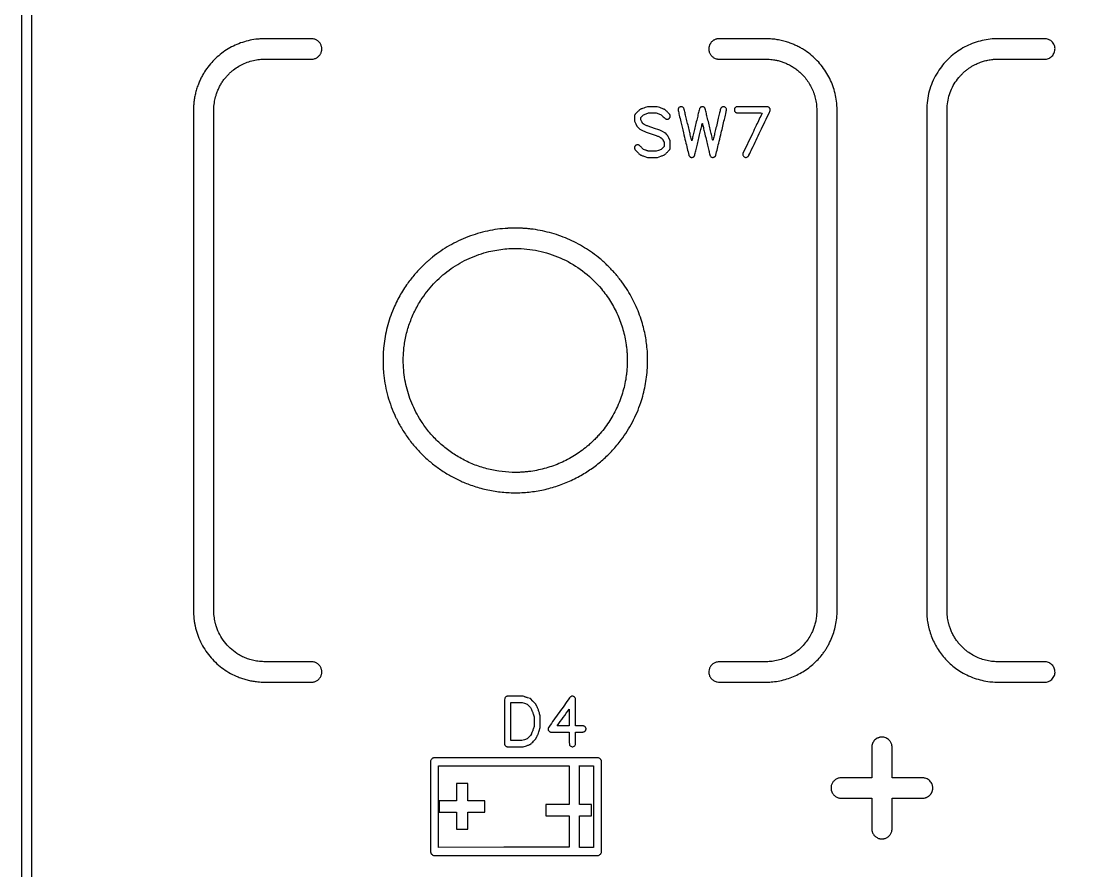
# Model space of a CAD drawing. Extents: x 949 to 24658, y 948 to 49051.
# Drawn here: x 949 to 11287, y 18889 to 27095 of the extents above; entities that cross this region are included whole.
import ezdxf

# ---------------------------------------------------------------- set-up
doc = ezdxf.new("R2010")
doc.units = 0

msp = doc.modelspace()

# ---------------------------------------------------------------- linework, layer by layer
for points in [[(24557.45501, 40846.15625, -0.000005), (24557.576589, 33590.111823, -0.000003), (24557.572356, 24977, -0.000002), (24557.441941, 13479.946311, -0.000011), (24557.197838, 7129.844974)], [(949.364042, 47439.205645), (949.356477, 25000.183739), (949.352522, 2562.520656, 0.012311)], [(1049.755418, 2533.246894), (1049.389569, 24971.005548), (1049.026707, 47383.921986, -0.00626)]]:
    msp.add_lwpolyline(points, format="xyb")
for points in [[(3271.5, 26926.307008, 0.008737), (3260.057399, 26925.668633, 0.002775), (3243.028456, 26924.324739, 0.002809), (3225.920788, 26922.782222, 0.008002), (3214.035384, 26921.450951, 0.054678), (3066.858977, 26885.933787, 0.054984), (2931.176075, 26819.401102, 0.055022), (2813.337357, 26724.94619, 0.054901), (2718.837649, 26607, 0.015404), (2698.350834, 26572.43051, 0.014234), (2679.456115, 26535.753832, 0.014282), (2662.744875, 26498.199865, 0.01582), (2648.807159, 26461, 0.015735), (2635.344671, 26416.756191, 0.016917), (2625.049695, 26372.803671, 0.016789), (2617.687946, 26327.949436, 0.015015), (2613.021293, 26281, 0.01726), (2612.002773, 26251.512679, 0.000001), (2611.983435, 23822.249693, 0.000001), (2611.977517, 21395.414639, 0.014774), (2612.99466, 21361, 0.010849), (2615.698685, 21327.603041, 0.011894), (2619.790886, 21295.368059, 0.012027), (2625.361329, 21263.698932, 0.011657), (2632.499098, 21232, 0.05895), (2689.954008, 21080.53301, 0.05902), (2781.150176, 20946.722014, 0.059037), (2901.057149, 20837.952435, 0.059047), (3043.056068, 20760.223647, 0.016277), (3086.008607, 20744.528775, 0.016665), (3129.557909, 20731.795848, 0.016671), (3173.843043, 20721.99569, 0.016317), (3219, 20715.086879, 0.014894), (3249.760087, 20712.329496, 0.011057), (3283.856169, 20711.050147, 0.003629), (3342.087833, 20710.576535, 0.000219), (3517, 20710.5), (3766.5, 20710.5), (3775.35631, 20712.756496, 0.029736), (3788.647995, 20716.998609, 0.034797), (3800.635752, 20722.61233, 0.035454), (3811.538951, 20729.730879, 0.033151), (3821.589918, 20738.467551, 0.031542), (3830.492448, 20748.497889, 0.032736), (3837.94291, 20759.449471, 0.032901), (3843.868047, 20771.225659, 0.032574), (3848.219891, 20783.716218, 0.048567), (3850.023995, 20794.035737, 0.019006), (3850.574022, 20808.5, 0.019006), (3850.023995, 20822.964263, 0.048567), (3848.219891, 20833.283782, 0.032501), (3843.925692, 20845.614655, 0.032069), (3838.053587, 20857.342402, 0.032033), (3830.72263, 20868.235446, 0.032257), (3822.075999, 20878.075999, 0.030651), (3812.1571, 20886.848025, 0.035646), (3801.707699, 20893.868274, 0.03501), (3790.202877, 20899.430253, 0.027798), (3777.118885, 20903.835171), (3767.5, 20906.488621), (3516, 20907.039143, -0.000194), (3330.292627, 20907.517837, -0.004753), (3278.714744, 20908.161136, -0.017132), (3248.880592, 20909.840726, -0.019036), (3220.270097, 20913.539479, -0.025456), (3169.838936, 20924.686437, -0.026084), (3121.219017, 20940.83055, -0.026165), (3074.68768, 20961.893549, -0.025985), (3030.5, 20987.744891, -0.04208), (2965.478768, 21038.774607, -0.042161), (2909.964822, 21099.940166, -0.042095), (2865.423421, 21169.647767, -0.04167), (2833.011623, 21246.063194, -0.01585), (2824.819716, 21273.904081, -0.015035), (2818.247276, 21302.699823, -0.014605), (2813.254452, 21332.661609, -0.013062), (2809.79989, 21364, -0.020917), (2808.381718, 21397.874668, -0.000002), (2808.358702, 23820.414693, -0.000002), (2808.354777, 26244.243063, -0.02268), (2809.773363, 26275.5, -0.012092), (2813.475004, 26307.577604, -0.015603), (2818.499762, 26336.801634, -0.016024), (2825.208577, 26365.00621, -0.014052), (2833.976769, 26394, -0.019521), (2847.807253, 26430.653571, -0.019879), (2864.379, 26465.890704, -0.019957), (2883.627508, 26499.566602, -0.020051), (2905.471571, 26531.546237, -0.018051), (2925.804132, 26556.924344, -0.015785), (2948.814064, 26581.966607, -0.015755), (2973.409363, 26605.559154, -0.017774), (2998.5, 26626.587436, -0.031485), (3048.574652, 26660.775358, -0.030993), (3102.803697, 26688.604267, -0.030873), (3160.268323, 26709.60899, -0.030683), (3220, 26723.428744, -0.018577), (3248.551285, 26727.128542, -0.017419), (3277.91862, 26728.800791, -0.004752), (3328.571045, 26729.436097, -0.000186), (3515, 26729.933285), (3767.5, 26730.512999), (3777.011481, 26733.138394, 0.028511), (3790.048642, 26737.550462, 0.033953), (3801.731002, 26743.211136, 0.03473), (3812.317076, 26750.276484, 0.032493), (3822.075999, 26758.886256, 0.031854), (3830.738078, 26768.777845, 0.031906), (3838.0683, 26779.684397, 0.032), (3843.932337, 26791.402685, 0.032479), (3848.219891, 26803.716218, 0.048567), (3850.023995, 26814.035737, 0.019006), (3850.574022, 26828.5, 0.019006), (3850.023995, 26842.964263, 0.048567), (3848.219891, 26853.283782, 0.032501), (3843.925692, 26865.614655, 0.032069), (3838.053587, 26877.342402, 0.032033), (3830.72263, 26888.235446, 0.032257), (3822.075999, 26898.075999, 0.03064), (3812.160895, 26906.845051, 0.035633), (3801.715728, 26913.863504, 0.034979), (3790.211205, 26919.427553, 0.027715), (3777.118885, 26923.84086), (3767.5, 26926.5), (3523.5, 26926.556611, 0.000118), (3429.388913, 26926.556221, 0.000188), (3348.825, 26926.506642, 0.000037), (3277.797743, 26926.431075, 0.00928)], [(7673.5, 26925.899701, 0.03488), (7662.732956, 26923.587795, 0.02587), (7651.22805, 26919.608877, 0.025727), (7640.109278, 26914.42671, 0.032916), (7630.5, 26908.490298, 0.030461), (7624.170806, 26903.371076, 0.015614), (7616.855719, 26896.246169, 0.015577), (7610.076155, 26888.76428, 0.0342), (7605.486426, 26882.556716, 0.020988), (7601.431231, 26875.576909, 0.018758), (7597.80968, 26868.018891, 0.018554), (7594.725774, 26860.120108, 0.019316), (7592.281391, 26852.118885, 0.013821), (7590.955979, 26846.463991, 0.023901), (7590.211571, 26841.693391, 0.019962), (7589.850735, 26836.322227, 0.00679), (7589.744503, 26828.5, 0.00679), (7589.850735, 26820.677773, 0.019962), (7590.211571, 26815.306609, 0.023901), (7590.955979, 26810.536009, 0.013821), (7592.281391, 26804.881115, 0.028242), (7596.415599, 26792.165002, 0.034228), (7601.747168, 26780.817482, 0.034744), (7608.501177, 26770.443675, 0.030707), (7616.890797, 26760.642945, 0.031572), (7627.830068, 26750.688495, 0.040479), (7639.104555, 26743.069836, 0.038003), (7652.02604, 26737.028005, 0.023399), (7668, 26731.829628, 0.06492), (7673.048625, 26731.127581, 0.000323), (7724.435113, 26730.723373, 0.000984), (7797.34105, 26730.340538, 0.000206), (7925, 26729.974147, -0.000166), (8107.076799, 26729.466262, -0.00394), (8158.339946, 26728.902298, -0.014249), (8187.431034, 26727.523023, -0.018397), (8214, 26724.516953, -0.019894), (8251.231289, 26717.386094, -0.019721), (8287.888548, 26707.301754, -0.019612), (8323.835295, 26694.297675, -0.019159), (8358.939305, 26678.425236, -0.018999), (8396.050194, 26658.105644, -0.022617), (8429.346366, 26636.092124, -0.022553), (8460.596106, 26611.105097, -0.018698), (8491.560934, 26581.851891, -0.027803), (8528.249426, 26540.091038, -0.02887), (8559.583506, 26495.020621, -0.028873), (8585.515093, 26446.644184, -0.027817), (8606.062905, 26395.006151, -0.013372), (8614.578182, 26367.118455, -0.015241), (8621.189634, 26339.999395, -0.014829), (8626.275759, 26311.888607, -0.011461), (8630.201619, 26281, -0.02588), (8631.647596, 26253.084175, -0.000002), (8631.648303, 23817.418465, -0.000002), (8631.632486, 21381.594314, -0.026183), (8630.186241, 21354, -0.01884), (8623.927622, 21310.34396, -0.021199), (8614.573274, 21268.99025, -0.021645), (8601.961204, 21229.363509, -0.021496), (8585.944854, 21190.882063, -0.061447), (8521.771925, 21088.553372, -0.061425), (8434.647863, 21004.873933, -0.061508), (8329.92157, 20944.95672, -0.061919), (8214, 20912.483047, -0.018364), (8187.43745, 20909.475917, -0.01428), (8158.392423, 20908.096791, -0.003949), (8107.237197, 20907.534604, -0.000166), (7925.5, 20907.033257, 0.000156), (7737.875373, 20906.519575, 0.005059), (7692.34703, 20905.920104, 0.02141), (7669.324745, 20904.396189, 0.063187), (7653.933085, 20900.709174, 0.068861), (7629.367916, 20887.326585, 0.070811), (7609.623721, 20867.883436, 0.071312), (7596.194263, 20843.835864, 0.071452), (7590.072919, 20817, 0.080595), (7592.650713, 20784.534948, 0.08421), (7605.383572, 20755.086267, 0.083849), (7627.173442, 20731.386186, 0.079007), (7655.968169, 20715.566792, 0.063079), (7671.751638, 20712.05895, 0.017882), (7696.916515, 20710.624448, 0.005083), (7745.675607, 20710.087298, 0.000216), (7918, 20710.015457, 0.000307), (8071.487153, 20710.112135, 0.002754), (8138.831423, 20710.566923, 0.006291), (8178.833478, 20711.560933, 0.015703), (8208, 20713.571604, 0.049554), (8342.902828, 20740.813723, 0.049946), (8469.431296, 20794.025271, 0.050035), (8582.696696, 20871.163964, 0.050088), (8678.337298, 20969.239665, 0.012201), (8700.797475, 20998.886928, 0.014211), (8720.625719, 21028.150678, 0.014127), (8738.857713, 21058.64632, 0.01179), (8756.520304, 21092, 0.025675), (8784.948098, 21157.033879, 0.026301), (8806.303255, 21224.123754, 0.026119), (8820.615427, 21293.532382, 0.024557), (8827.983321, 21365.5, 0.013229), (8829.013208, 21404.409805, 0.000002), (8829.019742, 23813.795446, 0.000002), (8829.007998, 26219.417063, 0.011032), (8827.979685, 26266, 0.00314), (8827.485989, 26275.784544, 0.002329), (8826.822173, 26286.590625, 0.002354), (8826.100024, 26296.785202, 0.00531), (8825.434557, 26304.5, 0.055609), (8793.970207, 26453.753163, 0.055442), (8730.368056, 26592.564427, 0.05547), (8637.854992, 26713.94591, 0.055777), (8521.077283, 26811.7662, 0.01531), (8486.604124, 26833.150831, 0.014272), (8450.081624, 26852.917276, 0.014298), (8412.563586, 26870.53123, 0.015525), (8375.105681, 26885.461634, 0.018484), (8326.178434, 26901.203444, 0.019), (8276.666751, 26913.126891, 0.018831), (8225.971977, 26921.342701, 0.017453), (8173.5, 26925.977856, 0.0132), (8141.138524, 26926.845576, 0.000141), (7918.021584, 26926.873704, 0.000055), (7686.316621, 26926.812197, 0.035366)], [(10346.5, 26925.90794, 0.057568), (10190.282208, 26899.247475, 0.057751), (10044.436144, 26837.684971, 0.057701), (9916.426299, 26744.338216, 0.057281), (9812.77873, 26624, 0.033459), (9767.172001, 26546.106347, 0.033115), (9732.185009, 26462.561306, 0.0329), (9708.348635, 26374.591485, 0.03207), (9696.002823, 26283.5, 0.017649), (9694.971746, 26254.301962, 0.000001), (9694.966112, 23820.858184, 0.000001), (9694.973388, 21388.633633, 0.016263), (9696.003956, 21356.962648, 0.010648), (9698.704122, 21325.768848, 0.010781), (9702.721542, 21294.847991, 0.01091), (9708.011598, 21264.500655, 0.011595), (9714.528011, 21235.026828, 0.047739), (9757.927539, 21110.833525, 0.047839), (9824.069628, 20997.21798, 0.047841), (9910.59535, 20898.247537, 0.047752), (10014.40427, 20817.45675, 0.028242), (10082.169093, 20779.601258, 0.028345), (10153.687625, 20749.675145, 0.028259), (10228.348319, 20727.953518, 0.027678), (10305.5, 20714.608412, 0.015859), (10334.519581, 20712.158601, 0.009645), (10368.928498, 20711.015286, 0.003266), (10428.592518, 20710.574116, 0.000216), (10600.5, 20710.5), (10850.5, 20710.5), (10860.273697, 20713.198411, 0.057518), (10882.603335, 20722.228346, 0.059733), (10901.978938, 20736.017501, 0.060393), (10917.371083, 20753.841526, 0.061199), (10927.977132, 20774.750437, 0.103156), (10933.718186, 20815.023131, 0.105182), (10922.801049, 20853.927619, 0.104572), (10896.918039, 20885.188936, 0.100844), (10860.273697, 20903.7959), (10850.5, 20906.488621), (10599, 20907.037016, -0.000184), (10415.105562, 20907.505718, -0.004396), (10363.448895, 20908.110558, -0.01581), (10333.838269, 20909.655189, -0.018945), (10306.132402, 20913.041534, -0.029865), (10248.210138, 20925.946634, -0.030121), (10192.407566, 20945.633054, -0.030082), (10139.307363, 20971.910124, -0.029615), (10089.453763, 21004.493265, -0.019553), (10062.175861, 21026.425789, -0.017249), (10035.490544, 21051.325423, -0.017223), (10010.54165, 21078.049253, -0.019316), (9988.471571, 21105.453763, -0.020208), (9966.694916, 21137.356157, -0.019801), (9947.406963, 21171.125606, -0.019724), (9930.781761, 21206.448114, -0.019675), (9916.976769, 21243, -0.014052), (9908.208577, 21271.99379, -0.016024), (9901.499762, 21300.198366, -0.015603), (9896.475004, 21329.422396, -0.012092), (9892.773363, 21361.5, -0.02268), (9891.354412, 21392.765011, -0.000002), (9891.358521, 23820.161344, -0.000002), (9891.38076, 26247.87071, -0.023153), (9892.800234, 26278.5, -0.035141), (9905.139836, 26353.596905, -0.038354), (9927.670176, 26423.9847, -0.038508), (9960.589064, 26489.857824, -0.035987), (10003.888333, 26551.5, -0.017403), (10016.381395, 26565.770008, -0.007016), (10034.373141, 26584.401388, -0.007011), (10052.868056, 26602.50863, -0.017549), (10067, 26615.046305, -0.012317), (10090.509638, 26633.517956, -0.015196), (10113.340185, 26649.506654, -0.015465), (10136.751179, 26663.847964, -0.013628), (10162, 26677.362237, -0.020846), (10202.654852, 26695.639826, -0.023253), (10243.252137, 26709.741706, -0.02278), (10285.719807, 26720.236545, -0.018525), (10332, 26727.689734, -0.026429), (10346.385646, 26728.695256, -0.002126), (10384.374199, 26729.177235, -0.001381), (10449.49827, 26729.546663, -0.000154), (10598, 26729.933285), (10850.5, 26730.512999), (10860.273697, 26733.20491, 0.100862), (10896.916735, 26751.809352, 0.104572), (10922.800008, 26783.070787, 0.105178), (10933.717894, 26821.976497, 0.10316), (10927.977132, 26862.249563, 0.061199), (10917.371083, 26883.158474, 0.060393), (10901.978938, 26900.982499, 0.059733), (10882.603335, 26914.771654, 0.057518), (10860.273697, 26923.801589), (10850.5, 26926.5), (10606, 26926.60955, 0.000312), (10511.210604, 26926.592838, 0.000476), (10428.915625, 26926.448641, 0.000164), (10357.829774, 26926.233109, 0.012667)], [(6975.5, 26262.115478, 0.000913), (6949.236579, 26253.080992, 0.006367), (6936.466268, 26248.479077, 0.011669), (6928.925167, 26245.450055, 0.058893), (6925, 26243.187355, 0.034317), (6917.34382, 26236.617463, 0.002752), (6898.477293, 26217.830068, 0.001843), (6879.179773, 26198.257014, 0.060556), (6875.152936, 26193), (6872.5, 26188.5), (6872.5, 26159), (6872.5, 26129.5), (6884, 26105.5), (6895.5, 26081.5), (6910, 26066.622529), (6924.5, 26051.745059), (6948.5, 26039.986228, 0.007307), (6964.666689, 26032.356259, 0.015926), (6977.323802, 26027.086821, 0.008692), (6994.184442, 26021.022554, 0.000929), (7033.60325, 26007.6956, -0.000885), (7071.893966, 25994.753754, -0.008013), (7088.520809, 25988.802337, -0.016806), (7099.810695, 25984.117102, -0.013127), (7111.746159, 25978.304054, -0.005578), (7120.939499, 25973.392933, -0.017916), (7126.900496, 25969.839003, -0.024544), (7131.500108, 25966.537734, -0.021166), (7135.996268, 25962.642331, -0.017157), (7140.321991, 25958.271671, -0.040198), (7143.158465, 25954.658629, -0.029448), (7145.855413, 25950.016763, -0.005786), (7150.10336, 25941.353351), (7157, 25926.866346), (7157, 25905.669776), (7157, 25884.473206), (7143.25, 25870.780065), (7129.5, 25857.086924), (7104.588721, 25848.543462), (7079.677442, 25840), (7044.495271, 25840, -0.001188), (7022.810264, 25840.051505, -0.011505), (7013.615366, 25840.306806, -0.027741), (7008.037832, 25840.901572, -0.044542), (7003.40655, 25842.087724, 0.001969), (7000.006691, 25843.274391, 0.000353), (6993.653799, 25845.458721, 0.000381), (6986.207312, 25848.006854, 0.000344), (6978.5, 25850.631761), (6959.5, 25857.088074), (6939.5, 25876.932005, 0.004128), (6930.815933, 25885.407195, 0.007678), (6923.615004, 25892.110367, 0.007307), (6917.893635, 25897.124803, 0.059524), (6915, 25899.046054, 0.061526), (6909.579576, 25900.989843, 0.044387), (6903.20631, 25901.840616, 0.044049), (6896.719758, 25901.554701, 0.057302), (6890.957447, 25900.104389, 0.053877), (6885.905688, 25897.546555, 0.045692), (6881.20571, 25893.840815, 0.045275), (6877.214918, 25889.302792, 0.050418), (6874.267932, 25884.274063, 0.066315), (6872.480392, 25878.431282, 0.046697), (6871.9914, 25871.56865, 0.046726), (6872.784138, 25864.740176, 0.066723), (6874.828914, 25859, 0.072499), (6878.83725, 25853.387735, 0.002047), (6899.494184, 25832.043561, 0.002461), (6920.041509, 25811.192116, 0.057054), (6926.546244, 25805.997955, 0.048725), (6928.830324, 25804.859244, 0.00155), (6938.524694, 25801.187998, 0.00299), (6950.007401, 25796.95831, 0.002068), (6963.046244, 25792.304663), (6996.5, 25780.520588), (7044.5, 25780.511475), (7092.5, 25780.502363), (7125.969403, 25792.30522, 0.002054), (7139.013141, 25796.965372, 0.002971), (7150.497406, 25801.19898, 0.001533), (7160.195303, 25804.873626, 0.048694), (7162.469403, 25806.007625, 0.057066), (7168.951218, 25811.184085, 0.002441), (7189.50661, 25832.04544, 0.002036), (7210.168451, 25853.3938, 0.072243), (7214.177136, 25859, 0.068191), (7215.558964, 25862.902076, 0.037876), (7216.206817, 25867.917561, 0.012384), (7216.458104, 25876.897191, 0.000803), (7216.5, 25903), (7216.5, 25942.5), (7204.790637, 25966.30735, 0.003104), (7200.136656, 25975.62331, 0.004302), (7195.841175, 25983.912256, 0.002711), (7192.136869, 25990.821435, 0.053135), (7190.767318, 25992.80735, 0.01745), (7189.263501, 25994.438515, 0.00185), (7185.614936, 25998.101733, 0.002283), (7181.232181, 26002.429953, 0.001831), (7176.476681, 26007.049614), (7164.5, 26018.599227), (7140.75277, 26030.850981), (7117.00554, 26043.102734), (7056.25277, 26063.447381, -0.0011), (7021.120231, 26075.298456, -0.006412), (7002.713591, 26081.817092, -0.011736), (6990.009683, 26086.842047, -0.01304), (6978, 26092.294933, -0.004302), (6967.425092, 26097.54602, -0.025284), (6962.048914, 26100.624608, -0.038144), (6958.01764, 26103.669304, -0.01815), (6953.298937, 26108.148919, -0.017303), (6949.15467, 26112.683205, -0.030948), (6946.124569, 26116.719069, -0.024213), (6943.168499, 26121.721577, -0.006818), (6939.048937, 26129.798221), (6932, 26144.096442), (6932, 26155.312115), (6932, 26166.527787), (6945.25, 26179.694668), (6958.5, 26192.861548), (6983.470303, 26201.430774), (7008.440605, 26210), (7044.559024, 26210), (7080.677442, 26210), (7105.463362, 26201.482509), (7130.249283, 26192.965017), (7149.799235, 26173.910881, 0.005901), (7164.852529, 26159.581865, 0.042489), (7172.736749, 26153.411881, 0.083078), (7179.205481, 26150.574769, 0.060761), (7187, 26149.586033, 0.041965), (7193.789539, 26150.124049, 0.060126), (7199.581273, 26151.808714, 0.0617), (7204.696176, 26154.781033, 0.047242), (7209.458949, 26159.165566, 0.044883), (7213.164825, 26164.115972, 0.05918), (7215.537049, 26169.225289, 0.057098), (7216.699891, 26174.892426, 0.038118), (7216.780196, 26181.52333, 0.016409), (7216.421101, 26185.217459, 0.031268), (7215.851198, 26188.145512, 0.036158), (7214.991703, 26190.679309, 0.033017), (7213.754035, 26193.144293, 0.061068), (7209.841048, 26198.25626, 0.001748), (7190.506685, 26217.847512, 0.002686), (7171.652918, 26236.615941, 0.033352), (7164, 26243.208197, 0.068364), (7159.858057, 26245.513526, 0.004412), (7146.924461, 26250.419355, 0.005125), (7128.978434, 26256.837661, 0.001864), (7103.413968, 26265.579576), (7090.327937, 26270), (7044.413968, 26269.990211), (6998.5, 26269.980423)], [(7313.293146, 26268.611691, 0.079519), (7305.078256, 26264.390631, 0.076204), (7298.452678, 26257.764119, 0.076635), (7294.144663, 26249.494084, 0.081902), (7292.657825, 26240.5, 0.05695), (7293.360444, 26234.329878, 0.000503), (7304.019517, 26188.427602, 0.001237), (7319.126301, 26124.384103, 0.000303), (7344.327589, 26019, 0.000244), (7364.257488, 25936.060679, 0.000395), (7381.310869, 25865.489524, 0.000052), (7396.550042, 25802.671907, 0.029717), (7397.667277, 25799.028166, 0.063281), (7400.085836, 25794.420052, 0.040114), (7403.95131, 25789.735649, 0.039777), (7408.574824, 25785.670758, 0.056957), (7413.286236, 25782.923619, 0.026151), (7416.130434, 25781.847188, 0.031571), (7418.899464, 25781.150761, 0.029146), (7421.910071, 25780.77247, 0.017669), (7425.5, 25780.659753, 0.063643), (7433.77168, 25781.750097, 0.072696), (7441.107407, 25784.880279, 0.073046), (7447.213107, 25789.963665, 0.065134), (7451.880862, 25796.777804, 0.057866), (7453.025419, 25799.866193, 0.000152), (7463.828564, 25844.20348, 0.000943), (7475.911502, 25894.269484, 0.000588), (7489.895437, 25953, -0.000187), (7503.798007, 26011.596955, -0.000307), (7515.624034, 26061.223249, -0.000023), (7526.276892, 26105.795989, -0.040516), (7526.758435, 26107.270633, -0.723257), (7527.309215, 26107.227501, -0.000145), (7536.820348, 26068.365835, -0.001295), (7548.215075, 26021.220335, -0.000533), (7563.423933, 25957.270633, 0.000398), (7577.336749, 25898.70024, 0.000629), (7589.374642, 25848.481856, 0.000138), (7600.017032, 25804.383575, 0.027561), (7601.320395, 25800.05058, 0.092345), (7606.760186, 25790.797475, 0.09077), (7615.19554, 25784.05778, 0.09137), (7625.420549, 25780.772917, 0.095137), (7635.992585, 25781.419589, 0.054723), (7642.967087, 25784.045858, 0.059864), (7648.978909, 25788.062873, 0.061628), (7653.726258, 25793.27194, 0.064331), (7656.979873, 25799.409158, 0.031029), (7657.713818, 25801.807703, 0.000023), (7672.890546, 25865.234186, 0.000267), (7689.772101, 25935.966993, 0.000164), (7709.610914, 26019.409158, 0.000203), (7739.606572, 26145.983809, 0.001823), (7752.541135, 26201.567629, 0.001639), (7760.176445, 26235.439741, 0.073074), (7760.69943, 26242.636334, 0.100596), (7757.63791, 26253.53453, 0.09587), (7750.53123, 26262.587484, 0.096232), (7740.586099, 26268.311195, 0.102251), (7729.438795, 26269.729641, 0.058049), (7721.469704, 26268.170599, 0.066293), (7714.450505, 26264.852732, 0.068694), (7708.742673, 26259.935537, 0.069841), (7704.618013, 26253.681603, 0.050559), (7702.904681, 26248.877209, 0.000415), (7693.348552, 26209.944844, 0.0013), (7681.545787, 26161.136821, 0.000543), (7665.87136, 26095.256568, -0.000483), (7651.910332, 26036.546548, -0.000809), (7640.052343, 25987.246777, -0.000032), (7629.293813, 25942.846915, -0.606175), (7628.929531, 25942.756568, -0.122712), (7628.566084, 25943.455009, -0.000018), (7617.821119, 25988.22085, -0.000462), (7605.977771, 26037.772226, -0.000279), (7592.036726, 26096.484624, 0.000612), (7578.000964, 26155.421142, 0.00098), (7565.85545, 26205.709531, 0.000168), (7555.009809, 26250.168241, 0.056104), (7553.792829, 26253.484624, 0.040762), (7551.367447, 26257.482813, 0.039283), (7548.298271, 26261.087888, 0.038631), (7544.649748, 26264.222444, 0.03665), (7540.5, 26266.81996, 0.07148), (7534.826713, 26268.847856, 0.045147), (7527.827145, 26269.623364, 0.044953), (7520.753504, 26269.129293, 0.067798), (7514.850834, 26267.33588, 0.049372), (7510.537604, 26264.814358, 0.03853), (7506.400596, 26261.296387, 0.038663), (7502.868832, 26257.202198, 0.050968), (7500.366867, 26252.957808, 0.047933), (7499.100185, 26249.319235, 0.00017), (7488.224777, 26204.660345, 0.000912), (7476.013997, 26154.0419, 0.000572), (7461.909059, 26094.800812, -0.000436), (7447.905161, 26035.912954, -0.000731), (7436.021997, 25986.456146, -0.000027), (7425.239651, 25941.878419, -0.614391), (7424.910504, 25941.800812, -0.116365), (7424.581505, 25942.450429, -0.000015), (7414.008326, 25986.210238, -0.000414), (7402.354049, 26034.626758, -0.00025), (7388.624508, 26092, 0.000219), (7374.801783, 26149.778715, 0.000342), (7362.8432, 26199.518707, 0.000089), (7352.359888, 26242.957795, 0.012474), (7350.985351, 26248.084959, 0.073937), (7347.059144, 26256.545587, 0.078835), (7340.909418, 26263.288361, 0.079332), (7333.010951, 26267.765605, 0.076208), (7324, 26269.641358, 0.019593), (7321.121985, 26269.681448, 0.017657), (7318.147426, 26269.501079, 0.018376), (7315.411776, 26269.136129, 0.036661)], [(7855.424322, 26267.949794, 0.046442), (7850.41988, 26265.462561, 0.046624), (7845.967536, 26262.097174, 0.04669), (7842.221369, 26257.970115, 0.046853), (7839.310949, 26253.224247, 0.021035), (7837.857262, 26249.919516, 0.041123), (7837.034742, 26247.164657, 0.037697), (7836.634013, 26244.160002, 0.014998), (7836.520687, 26240, 0.060012), (7837.583909, 26231.373976, 0.076486), (7840.665623, 26223.986233, 0.077648), (7845.78044, 26217.948751, 0.064207), (7852.818397, 26213.290085), (7858.5, 26210.5), (7981.851062, 26210.234554, -0.000397), (8045.303626, 26210.047673, -0.002118), (8079.941047, 26209.771459, -0.000462), (8104.22044, 26209.45255, -0.529254), (8104.694124, 26208.734554, -0.013655), (8104.251429, 26207.737017, -0.000002), (8077.064529, 26150.728275, -0.000053), (8046.982069, 26087.665538, -0.000032), (8011.34929, 26013), (7918.512456, 25818.5), (7918.506228, 25810.5, 0.012926), (7918.613847, 25806.208524, 0.033139), (7918.976852, 25803.124776, 0.040072), (7919.691528, 25800.475931, 0.028462), (7920.891634, 25797.6417, 0.118637), (7930.049548, 25786.627198, 0.119481), (7943.192757, 25781.021144, 0.120495), (7957.355309, 25782.078154, 0.122021), (7969.356203, 25789.554904, 0.041013), (7971.094745, 25791.666515, 0.013115), (7973.327045, 25795.069327, 0.012989), (7975.624273, 25799.004598, 0.014153), (7977.645856, 25802.9442, 0.000223), (8006.724003, 25863.861023, 0.000016), (8086.754113, 26031.725122, 0.000002), (8175.910138, 26218.748334, 0.002473), (8179.323142, 26226, 0.017798), (8180.848399, 26229.614058, 0.034955), (8181.751999, 26232.599714, 0.035362), (8182.224783, 26235.659423, 0.018669), (8182.398792, 26239.5, 0.016622), (8182.323993, 26242.456069, 0.014357), (8182.053405, 26245.549505, 0.014588), (8181.645467, 26248.340493, 0.040137), (8181.144932, 26250.264272, 0.058032), (8178.849457, 26255.007728, 0.042344), (8175.29662, 26259.668899, 0.041906), (8170.95654, 26263.721183, 0.052775), (8166.306881, 26266.648622), (8160.5, 26269.5), (8010.5, 26269.704653, 0.000191), (7913.114892, 26269.800323, 0.002979), (7879.763745, 26269.621639, 0.005618), (7861.617245, 26269.212321, 0.083856)], [(5670.5, 25096.397258, -0.000286), (5667.06004, 25096.201734, -0.000052), (5660.68125, 25095.843495, -0.000056), (5653.21416, 25095.425753, -0.000051), (5645.5, 25094.995841, 0.039379), (5451.889059, 25068.838589, 0.038373), (5263.029489, 25012.539207, 0.038283), (5084.570496, 24927.88025, 0.038777), (4921.914917, 24817.318303, 0.006256), (4893.818686, 24794.269895, 0.008194), (4868.765423, 24772.47665, 0.007931), (4843.804916, 24749.308698, 0.005301), (4815.946642, 24722.043813, 0.010071), (4775.470405, 24679.916898, 0.011929), (4739.006481, 24638.460825, 0.011903), (4704.494833, 24595.233937, 0.009946), (4669.89024, 24547.778498, 0.015274), (4631.431193, 24489.028717, 0.013769), (4595.215352, 24426.001346, 0.013664), (4562.238036, 24360.542875, 0.014397), (4533.490066, 24294.5, 0.018167), (4502.216249, 24207.594919, 0.018059), (4477.265243, 24118.477287, 0.018075), (4458.82933, 24027.869061, 0.018276), (4447.066668, 23936.5, 0.003985), (4444.544436, 23906.369259, 0.009216), (4443.248303, 23883.699798, 0.007652), (4442.661958, 23858.622457, 0.002018), (4442.5, 23818.5, 0.002018), (4442.661958, 23778.377543, 0.007652), (4443.248303, 23753.300202, 0.009216), (4444.544436, 23730.630741, 0.003985), (4447.066668, 23700.5, 0.0204), (4460.765485, 23597.544739, 0.020662), (4482.768563, 23496.491864, 0.020495), (4513.240063, 23396.82021, 0.019343), (4552.293788, 23298, 0.008238), (4561.124053, 23278.823007, 0.002815), (4574.543769, 23251.297373, 0.002838), (4588.339173, 23223.794998, 0.00769), (4598.531714, 23204.5, 0.022717), (4658.64909, 23105.737396, 0.022552), (4727.616342, 23012.586696, 0.022518), (4804.800063, 22925.894856, 0.022489), (4889.5, 22846.456341, 0.022353), (4977.090961, 22777.957764, 0.021793), (5071.17287, 22716.933899, 0.021744), (5170.428152, 22664.202948, 0.022005), (5273.5, 22620.520174, 0.02699), (5405.669438, 22579.216236, 0.027081), (5541.370702, 22552.4455, 0.027087), (5679.142659, 22540.503105, 0.027027), (5817.5, 22543.510934, 0.027832), (5957.857044, 22562.064553, 0.027686), (6095.535572, 22596.112151, 0.027697), (6228.556969, 22645.147483, 0.027905), (6355, 22708.479742, 0.025209), (6464.841208, 22778.970074, 0.025562), (6566.499995, 22859.853227, 0.025567), (6659.354687, 22950.671097, 0.025244), (6742.873833, 23050.863785, 0.020335), (6800.574979, 23134.531231, 0.019722), (6851.918208, 23223.451741, 0.019727), (6896.082857, 23316.118035, 0.020372), (6932.291991, 23411, 0.016246), (6956.726286, 23492.483202, 0.017022), (6975.396677, 23574.130026, 0.01672), (6988.73533, 23658.210401, 0.014543), (6997.178807, 23747, 0.013515), (6998.192343, 23773.177183, 0.002918), (6998.456837, 23818.5, 0.002918), (6998.192343, 23863.822817, 0.013515), (6997.178807, 23890, 0.01178), (6990.428859, 23965.399364, 0.014226), (6980.419513, 24035.768321, 0.014508), (6966.625122, 24104.255334, 0.013229), (6948.505696, 24173.985766, 0.017518), (6921.482709, 24256.71523, 0.016901), (6888.440457, 24338.362376, 0.016904), (6849.967368, 24417.572164, 0.017547), (6806.675202, 24493, 0.019942), (6749.264408, 24577.638168, 0.019972), (6685.319755, 24657.389537, 0.019956), (6615.162137, 24731.845582, 0.019833), (6539.151852, 24800.631347, 0.036376), (6389.591194, 24908.119994, 0.036082), (6225.636342, 24993.124887, 0.036067), (6051.095954, 25053.704978, 0.036278), (5870, 25088.429569, 0.003465), (5853.553577, 25090.245897, 0.003077), (5836.419172, 25091.911585, 0.002816), (5817.836199, 25093.497228, 0.002006), (5797, 25095.072889, 0.01416), (5779.706284, 25095.819547, 0.00109), (5733.206358, 25096.407778, 0.001011), (5686.429562, 25096.802941, 0.015945)], [(5777, 24898.921008, -0.052098), (5996.323028, 24864.738132, -0.051512), (6204.727928, 24785.901628, -0.051458), (6392.811567, 24666.033155, -0.05177), (6552.033725, 24510.5, -0.034594), (6639.357348, 24389.341469, -0.034438), (6709.288637, 24257.121124, -0.03447), (6760.354299, 24116.676058, -0.034806), (6791.440777, 23971, -0.008848), (6796.680172, 23928.604549, -0.011042), (6799.976395, 23889.069268, -0.010774), (6801.576385, 23848.638962, -0.00777), (6801.687731, 23803.5, -0.005609), (6800.81131, 23767.426415, -0.008863), (6799.164909, 23736.527854, -0.009169), (6796.47461, 23706.480843, -0.006617), (6792.417466, 23673.078313, -0.036233), (6760.608249, 23521.263347, -0.035907), (6707.148966, 23375.153903, -0.035864), (6633.262727, 23238.03344, -0.035954), (6540.594695, 23113, -0.011551), (6511.599359, 23080.781244, -0.009392), (6479.110847, 23047.588318, -0.00938), (6445.344751, 23015.586491, -0.011412), (6412.5, 22986.953552, -0.034765), (6291.003855, 22899.357018, -0.034567), (6158.316564, 22829.253253, -0.034585), (6017.306058, 22778.129984, -0.034886), (5871, 22747.110424, -0.010245), (5826.840073, 22741.84423, -0.010697), (5783.133024, 22738.480514, -0.010478), (5738.486308, 22736.941394, -0.009007), (5691.5, 22737.153245, -0.031815), (5559.813094, 22748.523689, -0.030781), (5429.139037, 22776.551106, -0.030701), (5302.563137, 22820.502518, -0.031258), (5183.108301, 22879.402076, -0.028535), (5077.703896, 22948.104637, -0.029173), (4981.622451, 23027.893786, -0.029201), (4895.564467, 23118.246456, -0.028713), (4820.097904, 23218.5, -0.043586), (4729.309713, 23384.396218, -0.043847), (4668.869355, 23563.192319, -0.043837), (4640.523966, 23749.826915, -0.043526), (4645.044287, 23939, -0.030076), (4666.998354, 24066.117109, -0.02995), (4704.06568, 24189.86393, -0.029889), (4755.740126, 24308.535738, -0.029673), (4821.307124, 24420.5, -0.046694), (4947.594024, 24575.897939, -0.046444), (5100.734761, 24705.472936, -0.046395), (5275.323766, 24804.669879, -0.04639), (5465.216611, 24869.978576, -0.018213), (5541.818366, 24885.675323, -0.018285), (5619.259862, 24895.731166, -0.018189), (5697.626737, 24900.139225, -0.017583)], [(5635.869415, 20572.107584, 0.034294), (5631.527685, 20570.043747, 0.037732), (5627.653008, 20567.462186, 0.038937), (5624.318302, 20564.411252, 0.041867), (5621.584928, 20560.94897, 0.120291), (5617.907676, 20550.722062, 0.020725), (5616.574195, 20530.010336, 0.005811), (5616.107423, 20488.435455, 0.000202), (5616.236713, 20326.923829), (5616.5, 20108.5), (5618.605656, 20103.949195, 0.055774), (5622.688824, 20097.210944, 0.065227), (5627.978872, 20091.932523, 0.065287), (5634.445748, 20088.198526, 0.056028), (5642, 20086.015553, 0.037691), (5647.544708, 20085.49268, 0.002163), (5664.667798, 20085.246941, 0.002627), (5688.258842, 20085.134397, 0.000932), (5722, 20085.213606), (5795.5, 20085.523213), (5828.471708, 20096.35439, 0.00163), (5841.360163, 20100.634849, 0.002313), (5852.794809, 20104.53286, 0.001305), (5862.424874, 20107.893657, 0.033352), (5864.973056, 20108.986254, 0.051242), (5868.772736, 20111.44397, 0.020166), (5873.477346, 20115.54415, 0.00941), (5880.83976, 20122.76951, 0.001226), (5896.201004, 20138.5), (5915.635983, 20158.5), (5927.717951, 20182, 0.004969), (5935.260023, 20197.035315, 0.017547), (5939.665399, 20206.902373, 0.014265), (5943.797623, 20218.005058, 0.002476), (5950.899959, 20239.236583), (5962, 20272.973165), (5962, 20329.002616), (5962, 20385.032067), (5955.554782, 20405.266033, 0.002015), (5945.952422, 20434.996636, 0.012662), (5940.607274, 20450.023216, 0.018736), (5935.394843, 20462.197232, 0.00783), (5927.506592, 20478.212283), (5915.874152, 20500.924566), (5891.187076, 20525.900492), (5866.5, 20550.876418), (5839.5, 20559.529231, -0.000755), (5828.612882, 20563.036405, -0.000867), (5818.228125, 20566.418963, -0.000778), (5809.431867, 20569.316159, -0.005002), (5805, 20570.832882), (5797.5, 20573.483721), (5719, 20573.70747, 0.000439), (5670.400817, 20573.803313, 0.005084), (5651.351868, 20573.630447, 0.010701), (5640.791056, 20573.20097, 0.078442)], [(6264, 20573.124297, 0.030069), (6260.357817, 20571.677924, 0.023858), (6256.613296, 20569.700581, 0.024472), (6253.255879, 20567.488961, 0.046052), (6250.824537, 20565.341583, 0.03358), (6244.371093, 20557.493063, 0.000059), (6144.232714, 20417.494458, 0.000043), (6043.382816, 20276.440526, 0.046238), (6039.624673, 20270, 0.070964), (6038.100676, 20264.968555, 0.035827), (6037.564671, 20258.349025, 0.035825), (6037.979327, 20251.717319, 0.070624), (6039.410437, 20246.646644, 0.058964), (6042.015062, 20242.240575, 0.034129), (6046.077516, 20237.607832, 0.034029), (6050.764952, 20233.540968, 0.05554), (6055.286236, 20230.857556), (6060.5, 20228.5), (6151.25, 20228.224521), (6242, 20227.949042), (6242, 20169.656022, 0.001391), (6242.123999, 20125.096721, 0.025554), (6242.92523, 20110.971639, 0.082817), (6245.189348, 20102.885763, 0.075692), (6250.001825, 20095.688381, 0.115454), (6262.034103, 20087.448875, 0.127977), (6276.005539, 20085.821157, 0.126216), (6289.14328, 20091.216792, 0.110577), (6298.836398, 20102.5), (6301.5, 20107.5), (6301.779814, 20167.68724), (6302.059628, 20227.87448), (6341.279814, 20228.18724, 0.000882), (6366.682375, 20228.434615, 0.011876), (6375.978838, 20228.762468, 0.033815), (6381.289598, 20229.438462, 0.059274), (6385.5, 20230.79935, 0.043853), (6390.070829, 20233.408436, 0.039995), (6394.270088, 20236.848053, 0.039681), (6397.899514, 20240.942634, 0.041525), (6400.775369, 20245.5, 0.066696), (6402.918033, 20251.43001, 0.054229), (6403.627956, 20258.154609, 0.05342), (6402.874593, 20264.981444, 0.060028), (6400.69385, 20271.214439, 0.028749), (6399.285171, 20273.709606, 0.018831), (6397.395308, 20276.418802, 0.018918), (6395.330157, 20278.948779, 0.031659), (6393.388379, 20280.889337, 0.066381), (6387.190845, 20285.031932, 0.080715), (6380.518022, 20287.063742, 0.03111), (6369.593179, 20287.85489, 0.002523), (6340.836322, 20288), (6302.028922, 20288), (6301.764461, 20419.75), (6301.5, 20551.5), (6298.709915, 20557.181603, 0.061974), (6294.270433, 20563.953709, 0.072274), (6288.503934, 20569.036277, 0.072122), (6281.518726, 20572.274983, 0.061359), (6273.5, 20573.631557, 0.011986), (6270.636728, 20573.69185, 0.012608), (6267.821875, 20573.612646, 0.012326), (6265.402028, 20573.423526, 0.053865)], [(5809.856754, 20506.021186), (5834.5, 20498.042371), (5850.665558, 20481.771186), (5866.831116, 20465.5), (5875.791003, 20447.5, -0.008085), (5880.836274, 20436.939599, -0.013553), (5884.688332, 20427.889717, -0.011443), (5888.456243, 20417.644868, -0.00409), (5893.375445, 20402.868403), (5902, 20376.236806), (5902, 20329.529162), (5902, 20282.821519), (5893.368157, 20256.160759, -0.003748), (5888.271334, 20240.812001, -0.013227), (5884.663414, 20231.066197, -0.016177), (5880.934139, 20222.56415, -0.007982), (5875.67808, 20212), (5866.619847, 20194.5), (5851.059924, 20178.226169), (5835.5, 20161.952339), (5809.408157, 20153.467327), (5783.316314, 20144.982315), (5729.908157, 20145.241158), (5676.5, 20145.5), (5676.247341, 20329.75), (5675.994681, 20514), (5730.604095, 20514), (5785.213508, 20514)], [(6242, 20369), (6242, 20288), (6184, 20288, -0.000881), (6161.759866, 20288.039188, -0.00147), (6143.0375, 20288.160194, -0.000087), (6126.221935, 20288.321232, -0.411361), (6126, 20288.545342, -0.156674), (6126.285051, 20289.432705, -0.000007), (6183.659763, 20369.518632, -0.000005), (6241.116258, 20449.714535, -0.241831), (6241.671956, 20450, -0.413009), (6241.807054, 20449.865457, -0.000016), (6241.903637, 20426.20625, -0.000633), (6241.976427, 20400.059519, -0.000379)], [(9245.113362, 20177.871658, 0.029093), (9238.391357, 20176.349183, 0.013719), (9229.908681, 20173.647473, 0.013734), (9221.546107, 20170.468779, 0.027665), (9215.183238, 20167.426304, 0.04878), (9198.950702, 20156.349064, 0.050037), (9185.323902, 20142.42196, 0.049246), (9174.558781, 20125.850156, 0.044521), (9166.811366, 20106.93273), (9164.514442, 20099.5), (9164.239023, 19942.75), (9163.963603, 19786), (9013.731802, 19785.994105, 0.000313), (8931.567017, 19785.939527, 0.001956), (8889.54757, 19785.721001, 0.002493), (8863.545579, 19785.354385, 0.033096), (8854, 19784.538618, 0.073257), (8826.218638, 19776.015584, 0.074108), (8802.196654, 19759.866291, 0.074012), (8783.903357, 19737.393124, 0.072776), (8772.818716, 19710.439945, 0.037798), (8771.043417, 19700.055131, 0.022951), (8770.446979, 19687.602792, 0.022985), (8770.992776, 19675.204846, 0.039317), (8772.729295, 19665, 0.0642), (8782.73363, 19639.611732, 0.069677), (8798.642642, 19618.365237, 0.069216), (8819.876917, 19602.19819, 0.062099), (8845.5, 19591.711036), (8853.5, 19589.544733), (9008.731809, 19589.251051), (9163.963618, 19588.957369), (9164.23903, 19432.228684), (9164.514442, 19275.5), (9166.801426, 19268, 0.026939), (9170.084119, 19259.002568, 0.018913), (9174.692445, 19249.252548, 0.019018), (9179.970951, 19239.977154, 0.029322), (9185.286874, 19232.436238, 0.044085), (9195.668524, 19221.530346, 0.03627), (9208.472367, 19211.808966, 0.036109), (9222.616239, 19203.995539, 0.042505), (9237, 19198.784842, 0.045071), (9247.264322, 19196.996288, 0.018374), (9261.432019, 19196.348469, 0.018128), (9275.444756, 19196.731143, 0.052453), (9285, 19198.355274, 0.028337), (9299.006899, 19203.150378, 0.035468), (9311.327578, 19209.214793, 0.036551), (9322.364447, 19216.787837, 0.033512), (9332.527072, 19226.094173, 0.032434), (9341.667592, 19237.00123, 0.03658), (9348.922929, 19248.585657, 0.036857), (9354.369326, 19261.023852, 0.03389), (9358.111685, 19274.478316, 0.042372), (9359.245417, 19283.972918, 0.00564), (9359.707667, 19304.179122, 0.002659), (9359.937049, 19340.733542, 0.000218), (9359.986863, 19436.225748), (9360, 19588.951497), (9515.25, 19589.236199), (9670.5, 19589.520901), (9679, 19591.857842, 0.024865), (9687.394878, 19594.621425, 0.01695), (9696.646058, 19598.550663, 0.017088), (9705.428053, 19603.008406, 0.029544), (9712.351518, 19607.377609, 0.029574), (9718.777332, 19612.586203, 0.015689), (9726.125953, 19619.73564, 0.015653), (9732.913063, 19627.221865, 0.034228), (9737.513574, 19633.443284, 0.020987), (9741.568158, 19640.421999, 0.018749), (9745.189801, 19647.979776, 0.018544), (9748.27442, 19655.878982, 0.019302), (9750.720043, 19663.881115, 0.013765), (9752.049512, 19669.546882, 0.024177), (9752.790522, 19674.301484, 0.020161), (9753.144138, 19679.65584, 0.006748), (9753.239342, 19687.5, 0.02263), (9752.682347, 19699.441294, 0.032257), (9751.029687, 19709.924976, 0.032973), (9748.078335, 19719.933059, 0.025249), (9743.601505, 19730.428619, 0.05488), (9732.369788, 19748.212138, 0.052334), (9717.376431, 19763.442993, 0.052703), (9699.659189, 19775.136408, 0.057393), (9680.379004, 19782.468586, 0.045081), (9667.442114, 19784.538338, 0.011977), (9646.544579, 19785.470781, 0.00474), (9608.882779, 19785.891002, 0.000386), (9510.25, 19785.980191), (9360, 19786), (9359.986863, 19938.75, 0.000218), (9359.93705, 20034.257893, 0.002658), (9359.70767, 20070.817608, 0.005639), (9359.245435, 20091.026683, 0.042373), (9358.111685, 20100.521684, 0.033915), (9354.36453, 20113.990807, 0.036911), (9348.910911, 20126.438437, 0.036699), (9341.654178, 20138.0108, 0.03279), (9332.527072, 20148.86864, 0.049155), (9317.288226, 20161.913893, 0.052575), (9300.122234, 20171.397049, 0.052675), (9281.386182, 20177.078161, 0.049687), (9261.5, 20178.86996, 0.00672), (9256.893518, 20178.764578, 0.006133), (9252.148925, 20178.533905, 0.006145), (9247.91517, 20178.223708, 0.019787)], [(4931, 19978.627764, 0.062122), (4921.138711, 19974.538877, 0.065598), (4912.783466, 19968.211443, 0.066661), (4906.458746, 19960.036947, 0.067747), (4902.549832, 19950.530011, 0.062519), (4901.550453, 19942.881654, 0.000396), (4901.256204, 19873.857608, 0.000791), (4901.048009, 19763.732118, 0.000084), (4901.011869, 19507.539901, 0.000086), (4901.075293, 19189.050487, 0.002644), (4901.524297, 19109.701782, 0.006801), (4902.517651, 19069.243415, 0.109036), (4905.953721, 19056.0816, 0.053263), (4908.964229, 19051.476583, 0.032453), (4913.40026, 19046.717798, 0.031936), (4918.549171, 19042.453023, 0.042928), (4923.734635, 19039.32989), (4929.5, 19036.5), (5727, 19036.5), (6524.5, 19036.5), (6530.604575, 19039.321301, 0.063397), (6538.476803, 19044.251823, 0.057754), (6545.144598, 19051.138601, 0.05739), (6550.096205, 19059.413973, 0.060956), (6552.913938, 19068.433659, 0.045248), (6553.999693, 19080.385497, 0.000018), (6554.053127, 19507.844596, 0.000017), (6554.076529, 19935.503475, 0.046894), (6552.992348, 19947.040348, 0.053802), (6550.214939, 19956.183199, 0.061683), (6545.636481, 19964.076238, 0.061753), (6539.275955, 19970.607052, 0.054112), (6531.236558, 19975.727657), (6523.603755, 19979.5), (5729.551878, 19979.684113, 0.000061), (5319.466135, 19979.728916, 0.000327), (5095.603358, 19979.579355, 0.000039), (4936.354925, 19979.356347, 0.066975)], [(6475, 19507.5), (6475, 19114), (6407.5, 19114), (6340, 19114), (6340, 19265.5), (6340, 19417), (6398, 19417), (6456, 19417), (6456, 19472), (6456, 19527), (6398, 19527), (6340, 19527), (6339.991308, 19708.75, 0.000324), (6339.942503, 19778.802212, 0.000518), (6339.799931, 19838.653125, 0.000091), (6339.609393, 19891.581258, 0.028948), (6339.352017, 19895.75), (6338.721418, 19901), (6406.860709, 19901), (6475, 19901)]]:
    msp.add_lwpolyline(points, format="xyb", close=True)
for points in [[(6240, 19714.25003), (6239.5, 19527.5), (6127.25, 19527.245691), (6015, 19526.991381), (6015, 19471.995691), (6015, 19417), (6127.503225, 19417), (6240.006451, 19417), (6239.753225, 19265.75), (6239.5, 19114.5), (5609.75, 19114.249211), (4980, 19113.998421), (4980, 19507.499211), (4980, 19901), (5610.25, 19901.00003), (6240.5, 19901.00006)], [(5151.755778, 19647.25), (5151.5, 19564.5), (5068.741464, 19564.24422), (4985.982927, 19563.988441), (4986.241464, 19509.24422), (4986.5, 19454.5), (5069.25, 19454.244222), (5152, 19453.988444), (5152, 19371.494222), (5152, 19289), (5207, 19289), (5262, 19289), (5262, 19371.5), (5262, 19454), (5344.5, 19454), (5427, 19454), (5427, 19509), (5427, 19564), (5344.5, 19564), (5262, 19564), (5262, 19647), (5262, 19730), (5207.005778, 19730), (5152.011556, 19730)]]:
    msp.add_lwpolyline(points, close=True)

doc.saveas('drawing.dxf')
